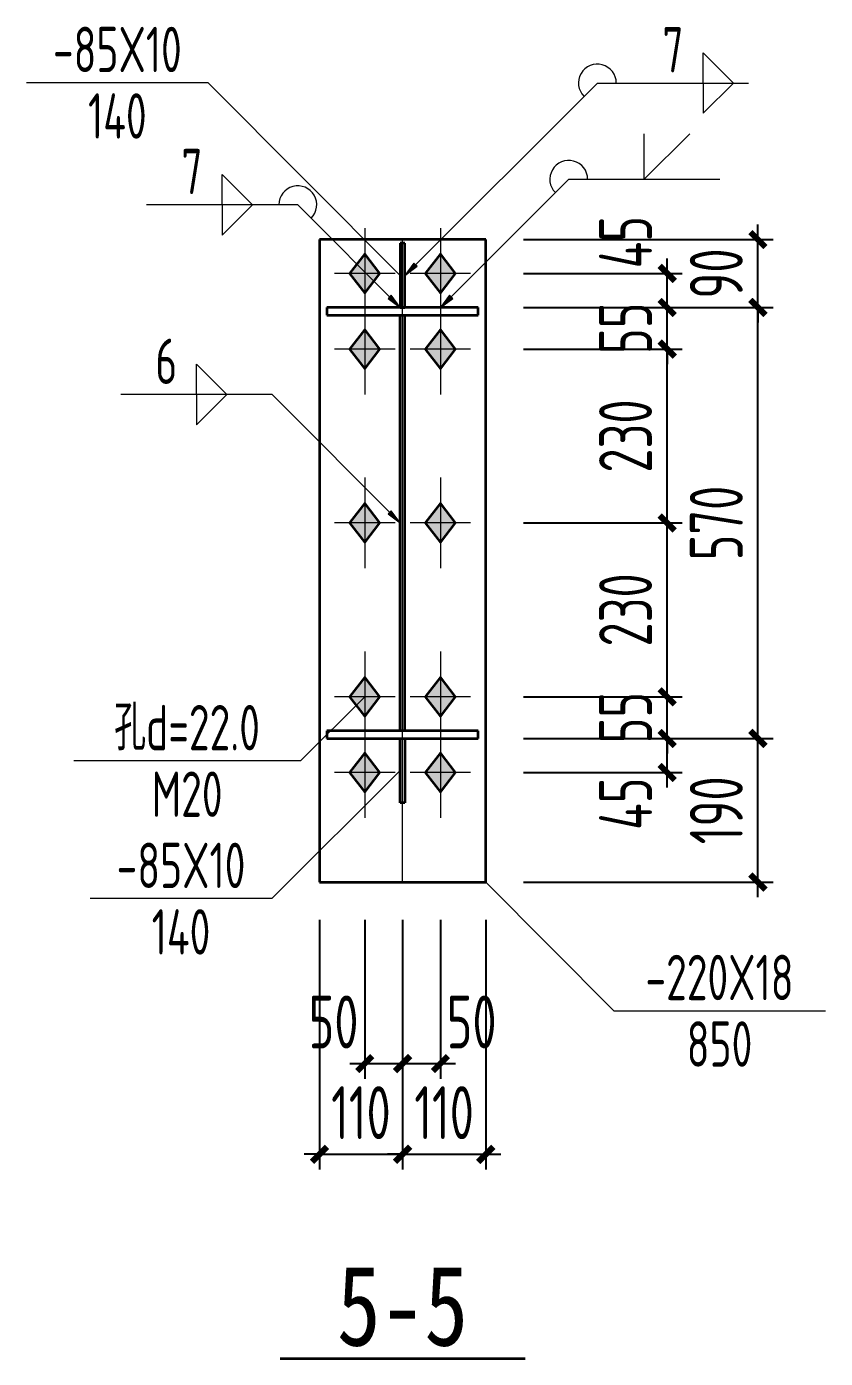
# Model space of a CAD drawing. Extents: x 899043 to 2598688, y -137197 to 211789.
# Drawn here: x 2064223 to 2072147, y 70110 to 83323 of the extents above; entities that cross this region are included whole.
import ezdxf
from ezdxf.enums import TextEntityAlignment as Align

# ---------------------------------------------------------------- set-up
doc = ezdxf.new("R2010")
doc.units = 0
doc.header["$LTSCALE"] = 1500
doc.header["$MEASUREMENT"] = 0
doc.linetypes.add('线型6', pattern=[8.75, 5, -1.25, 1.25, -1.25])
for name, color, linetype, lineweight in [('10', 7, 'Continuous', 35), ('20', 2, 'Continuous', 35), ('尺寸标注', 9, 'Continuous', 18), ('焊缝标注', 9, 'Continuous', 18), ('螺栓孔标注', 9, 'Continuous', 18), ('钢板标注', 9, 'Continuous', 18)]:
    doc.layers.add(name, color=color, linetype=linetype, lineweight=lineweight)
doc.layers.add('PUB_TEXT', color=7, linetype='Continuous')
doc.styles.add('TSSD_Dimension', font='Tssdeng.shx', dxfattribs={"width": 0.7, "bigfont": 'hztxt.shx'})
doc.styles.add('仿宋体', font='', dxfattribs={"width": 0.8})
doc.styles.get('仿宋体').set_extended_font_data('SimSun')
doc.dimstyles.new('TSSD_150_150', dxfattribs={"dimtxt": 525, "dimasz": 150, "dimexe": 150, "dimexo": 375, "dimgap": 150, "dimtad": 1, "dimdec": 0, "dimzin": 0, "dimdsep": 46, "dimtxsty": 'TSSD_Dimension', "dimblk": 'ARCHTICK', "dimblk1": 'ARCHTICK', "dimblk2": 'ARCHTICK', "dimcen": 0, "dimdle": 150, "dimclrt": 7, "dimadec": 0, "dimazin": 0, "dimtfac": 1, "dimtdec": 0, "dimtix": 1, "dimtmove": 2, "dimatfit": 3, "dimfxl": 0, "dimtolj": 1, "dimtzin": 0, "dimarcsym": 0})

# ---------------------------------------------------------------- blocks, each defined once
blk = doc.blocks.new('_ArchTick')
at = {"color": 0, "linetype": 'ByBlock', "const_width": 0.4}
blk.add_lwpolyline([(-0.5, -0.5), (0.5, 0.5)], dxfattribs=at)
blk = doc.blocks.new('*D69')
at = {"layer": 'Defpoints', "color": 0, "linetype": 'Continuous'}
for p in [(2068778, 80874), (2070578, 80874), (2068778, 80536)]:
    blk.add_point(p, dxfattribs=at)
at = {"layer": '尺寸标注', "color": 0, "linetype": 'Continuous', "lineweight": -2}
for p, q in [((2070578, 80386), (2070578, 81024)), ((2069153, 80874), (2070728, 80874)), ((2069153, 80536), (2070728, 80536))]:
    blk.add_line(p, q, dxfattribs=at)
at = {"layer": '尺寸标注', "color": 0, "linetype": 'Continuous', "lineweight": -2, "xscale": 150, "yscale": 150, "zscale": 150}
for p, rotation in [((2070578, 80874), 90), ((2070578, 80536), 270)]:
    blk.add_blockref('_ArchTick', p, dxfattribs=dict(at, rotation=rotation))
at = {"layer": '尺寸标注', "color": 7, "linetype": 'Continuous', "lineweight": 18, "insert": (2070165, 81184), "char_height": 525, "attachment_point": 5, "rotation": 90, "style": 'TSSD_Dimension'}
blk.add_mtext('\\A1;45', dxfattribs=at)
blk = doc.blocks.new('*D70')
at = {"layer": 'Defpoints', "color": 0, "linetype": 'Continuous'}
for p in [(2068778, 80536), (2070578, 80536), (2068778, 80124)]:
    blk.add_point(p, dxfattribs=at)
at = {"layer": '尺寸标注', "color": 0, "linetype": 'Continuous', "lineweight": -2}
for p, q in [((2070578, 80536), (2070578, 80686)), ((2069153, 80536), (2070728, 80536)), ((2070578, 80124), (2070578, 80536)), ((2069153, 80124), (2070728, 80124)), ((2070578, 80124), (2070578, 79974))]:
    blk.add_line(p, q, dxfattribs=at)
at = {"layer": '尺寸标注', "color": 0, "linetype": 'Continuous', "lineweight": -2, "xscale": 150, "yscale": 150, "zscale": 150}
for p, rotation in [((2070578, 80536), 270), ((2070578, 80124), 90)]:
    blk.add_blockref('_ArchTick', p, dxfattribs=dict(at, rotation=rotation))
at = {"layer": '尺寸标注', "color": 7, "linetype": 'Continuous', "lineweight": 18, "insert": (2070165, 80330), "char_height": 525, "attachment_point": 5, "rotation": 90, "style": 'TSSD_Dimension'}
blk.add_mtext('\\A1;55', dxfattribs=at)
blk = doc.blocks.new('*D71')
at = {"layer": 'Defpoints', "color": 0, "linetype": 'Continuous'}
for p in [(2068778, 76260), (2070578, 76260), (2068778, 75923)]:
    blk.add_point(p, dxfattribs=at)
at = {"layer": '尺寸标注', "color": 0, "linetype": 'Continuous', "lineweight": -2}
for p, q in [((2070578, 75773), (2070578, 76410)), ((2069153, 76260), (2070728, 76260)), ((2069153, 75923), (2070728, 75923))]:
    blk.add_line(p, q, dxfattribs=at)
at = {"layer": '尺寸标注', "color": 0, "linetype": 'Continuous', "lineweight": -2, "xscale": 150, "yscale": 150, "zscale": 150}
for p, rotation in [((2070578, 76260), 90), ((2070578, 75923), 270)]:
    blk.add_blockref('_ArchTick', p, dxfattribs=dict(at, rotation=rotation))
at = {"layer": '尺寸标注', "color": 7, "linetype": 'Continuous', "lineweight": 18, "insert": (2070165, 75613), "char_height": 525, "attachment_point": 5, "rotation": 90, "style": 'TSSD_Dimension'}
blk.add_mtext('\\A1;45', dxfattribs=at)
blk = doc.blocks.new('*D72')
at = {"layer": 'Defpoints', "color": 0, "linetype": 'Continuous'}
for p in [(2068778, 76673), (2070578, 76673), (2068778, 76260)]:
    blk.add_point(p, dxfattribs=at)
at = {"layer": '尺寸标注', "color": 0, "linetype": 'Continuous', "lineweight": -2}
for p, q in [((2070578, 76673), (2070578, 76823)), ((2069153, 76673), (2070728, 76673)), ((2070578, 76260), (2070578, 76673)), ((2069153, 76260), (2070728, 76260)), ((2070578, 76260), (2070578, 76110))]:
    blk.add_line(p, q, dxfattribs=at)
at = {"layer": '尺寸标注', "color": 0, "linetype": 'Continuous', "lineweight": -2, "xscale": 150, "yscale": 150, "zscale": 150}
for p, rotation in [((2070578, 76673), 270), ((2070578, 76260), 90)]:
    blk.add_blockref('_ArchTick', p, dxfattribs=dict(at, rotation=rotation))
at = {"layer": '尺寸标注', "color": 7, "linetype": 'Continuous', "lineweight": 18, "insert": (2070165, 76467), "char_height": 525, "attachment_point": 5, "rotation": 90, "style": 'TSSD_Dimension'}
blk.add_mtext('\\A1;55', dxfattribs=at)
blk = doc.blocks.new('*D73')
at = {"layer": 'Defpoints', "color": 0, "linetype": 'Continuous'}
for p in [(2068778, 80124), (2070578, 80124), (2068778, 78399)]:
    blk.add_point(p, dxfattribs=at)
at = {"layer": '尺寸标注', "color": 0, "linetype": 'Continuous', "lineweight": -2}
for p, q in [((2070578, 78249), (2070578, 80274)), ((2069153, 80124), (2070728, 80124)), ((2069153, 78399), (2070728, 78399))]:
    blk.add_line(p, q, dxfattribs=at)
at = {"layer": '尺寸标注', "color": 0, "linetype": 'Continuous', "lineweight": -2, "xscale": 150, "yscale": 150, "zscale": 150}
for p, rotation in [((2070578, 80124), 90), ((2070578, 78399), 270)]:
    blk.add_blockref('_ArchTick', p, dxfattribs=dict(at, rotation=rotation))
at = {"layer": '尺寸标注', "color": 7, "linetype": 'Continuous', "lineweight": 18, "insert": (2070165, 79261), "char_height": 525, "attachment_point": 5, "rotation": 90, "style": 'TSSD_Dimension'}
blk.add_mtext('\\A1;230', dxfattribs=at)
blk = doc.blocks.new('*D74')
at = {"layer": 'Defpoints', "color": 0, "linetype": 'Continuous'}
for p in [(2068778, 78399), (2070578, 78399), (2068778, 76673)]:
    blk.add_point(p, dxfattribs=at)
at = {"layer": '尺寸标注', "color": 0, "linetype": 'Continuous', "lineweight": -2}
for p, q in [((2070578, 76523), (2070578, 78549)), ((2069153, 78399), (2070728, 78399)), ((2069153, 76673), (2070728, 76673))]:
    blk.add_line(p, q, dxfattribs=at)
at = {"layer": '尺寸标注', "color": 0, "linetype": 'Continuous', "lineweight": -2, "xscale": 150, "yscale": 150, "zscale": 150}
for p, rotation in [((2070578, 78399), 90), ((2070578, 76673), 270)]:
    blk.add_blockref('_ArchTick', p, dxfattribs=dict(at, rotation=rotation))
at = {"layer": '尺寸标注', "color": 7, "linetype": 'Continuous', "lineweight": 18, "insert": (2070165, 77536), "char_height": 525, "attachment_point": 5, "rotation": 90, "style": 'TSSD_Dimension'}
blk.add_mtext('\\A1;230', dxfattribs=at)
blk = doc.blocks.new('*D75')
at = {"layer": 'Defpoints', "color": 0, "linetype": 'Continuous'}
for p in [(2067578, 74835), (2067953, 74835), (2067953, 73035)]:
    blk.add_point(p, dxfattribs=at)
at = {"layer": '尺寸标注', "color": 0, "linetype": 'Continuous', "lineweight": -2}
for p, q in [((2067578, 74460), (2067578, 72885)), ((2067953, 74460), (2067953, 72885)), ((2067428, 73035), (2068103, 73035))]:
    blk.add_line(p, q, dxfattribs=at)
at = {"layer": '尺寸标注', "color": 0, "linetype": 'Continuous', "lineweight": -2, "xscale": 150, "yscale": 150, "zscale": 150, "rotation": 180}
blk.add_blockref('_ArchTick', (2067578, 73035), dxfattribs=at)
at = {"layer": '尺寸标注', "color": 0, "linetype": 'Continuous', "lineweight": -2, "xscale": 150, "yscale": 150, "zscale": 150}
blk.add_blockref('_ArchTick', (2067953, 73035), dxfattribs=at)
at = {"layer": '尺寸标注', "color": 7, "linetype": 'Continuous', "lineweight": 18, "insert": (2067268, 73448), "char_height": 525, "attachment_point": 5, "style": 'TSSD_Dimension'}
blk.add_mtext('\\A1;50', dxfattribs=at)
blk = doc.blocks.new('*D76')
at = {"layer": 'Defpoints', "color": 0, "linetype": 'Continuous'}
for p in [(2067953, 74835), (2068328, 74835), (2068328, 73035)]:
    blk.add_point(p, dxfattribs=at)
at = {"layer": '尺寸标注', "color": 0, "linetype": 'Continuous', "lineweight": -2}
for p, q in [((2067953, 74460), (2067953, 72885)), ((2068328, 74460), (2068328, 72885)), ((2067803, 73035), (2068478, 73035))]:
    blk.add_line(p, q, dxfattribs=at)
at = {"layer": '尺寸标注', "color": 0, "linetype": 'Continuous', "lineweight": -2, "xscale": 150, "yscale": 150, "zscale": 150, "rotation": 180}
blk.add_blockref('_ArchTick', (2067953, 73035), dxfattribs=at)
at = {"layer": '尺寸标注', "color": 0, "linetype": 'Continuous', "lineweight": -2, "xscale": 150, "yscale": 150, "zscale": 150}
blk.add_blockref('_ArchTick', (2068328, 73035), dxfattribs=at)
at = {"layer": '尺寸标注', "color": 7, "linetype": 'Continuous', "lineweight": 18, "insert": (2068638, 73448), "char_height": 525, "attachment_point": 5, "style": 'TSSD_Dimension'}
blk.add_mtext('\\A1;50', dxfattribs=at)
blk = doc.blocks.new('*D77')
at = {"layer": 'Defpoints', "color": 0, "linetype": 'Continuous'}
for p in [(2067128, 74835), (2067953, 74835), (2067953, 72135)]:
    blk.add_point(p, dxfattribs=at)
at = {"layer": '尺寸标注', "color": 0, "linetype": 'Continuous', "lineweight": -2}
for p, q in [((2067128, 74460), (2067128, 71985)), ((2067953, 74460), (2067953, 71985)), ((2067128, 72135), (2066978, 72135)), ((2067128, 72135), (2067953, 72135)), ((2067953, 72135), (2068103, 72135))]:
    blk.add_line(p, q, dxfattribs=at)
at = {"layer": '尺寸标注', "color": 0, "linetype": 'Continuous', "lineweight": -2, "xscale": 150, "yscale": 150, "zscale": 150}
blk.add_blockref('_ArchTick', (2067128, 72135), dxfattribs=at)
at = {"layer": '尺寸标注', "color": 0, "linetype": 'Continuous', "lineweight": -2, "xscale": 150, "yscale": 150, "zscale": 150, "rotation": 180}
blk.add_blockref('_ArchTick', (2067953, 72135), dxfattribs=at)
at = {"layer": '尺寸标注', "color": 7, "linetype": 'Continuous', "lineweight": 18, "insert": (2067540, 72548), "char_height": 525, "attachment_point": 5, "style": 'TSSD_Dimension'}
blk.add_mtext('\\A1;110', dxfattribs=at)
blk = doc.blocks.new('*D78')
at = {"layer": 'Defpoints', "color": 0, "linetype": 'Continuous'}
for p in [(2067953, 74835), (2068778, 74835), (2068778, 72135)]:
    blk.add_point(p, dxfattribs=at)
at = {"layer": '尺寸标注', "color": 0, "linetype": 'Continuous', "lineweight": -2}
for p, q in [((2067953, 74460), (2067953, 71985)), ((2068778, 74460), (2068778, 71985)), ((2067953, 72135), (2067803, 72135)), ((2067953, 72135), (2068778, 72135)), ((2068778, 72135), (2068928, 72135))]:
    blk.add_line(p, q, dxfattribs=at)
at = {"layer": '尺寸标注', "color": 0, "linetype": 'Continuous', "lineweight": -2, "xscale": 150, "yscale": 150, "zscale": 150}
blk.add_blockref('_ArchTick', (2067953, 72135), dxfattribs=at)
at = {"layer": '尺寸标注', "color": 0, "linetype": 'Continuous', "lineweight": -2, "xscale": 150, "yscale": 150, "zscale": 150, "rotation": 180}
blk.add_blockref('_ArchTick', (2068778, 72135), dxfattribs=at)
at = {"layer": '尺寸标注', "color": 7, "linetype": 'Continuous', "lineweight": 18, "insert": (2068365, 72548), "char_height": 525, "attachment_point": 5, "style": 'TSSD_Dimension'}
blk.add_mtext('\\A1;110', dxfattribs=at)
blk = doc.blocks.new('*D79')
at = {"layer": 'Defpoints', "color": 0, "linetype": 'Continuous'}
for p in [(2068778, 76260), (2071478, 76260), (2068778, 74835)]:
    blk.add_point(p, dxfattribs=at)
at = {"layer": '尺寸标注', "color": 0, "linetype": 'Continuous', "lineweight": -2}
for p, q in [((2071478, 74685), (2071478, 76410)), ((2069153, 76260), (2071628, 76260)), ((2069153, 74835), (2071628, 74835))]:
    blk.add_line(p, q, dxfattribs=at)
at = {"layer": '尺寸标注', "color": 0, "linetype": 'Continuous', "lineweight": -2, "xscale": 150, "yscale": 150, "zscale": 150}
for p, rotation in [((2071478, 76260), 90), ((2071478, 74835), 270)]:
    blk.add_blockref('_ArchTick', p, dxfattribs=dict(at, rotation=rotation))
at = {"layer": '尺寸标注', "color": 7, "linetype": 'Continuous', "lineweight": 18, "insert": (2071065, 75548), "char_height": 525, "attachment_point": 5, "rotation": 90, "style": 'TSSD_Dimension'}
blk.add_mtext('\\A1;190', dxfattribs=at)
blk = doc.blocks.new('*D80')
at = {"layer": 'Defpoints', "color": 0, "linetype": 'Continuous'}
for p in [(2068778, 80536), (2071478, 80536), (2068778, 76260)]:
    blk.add_point(p, dxfattribs=at)
at = {"layer": '尺寸标注', "color": 0, "linetype": 'Continuous', "lineweight": -2}
for p, q in [((2071478, 76110), (2071478, 80686)), ((2069153, 80536), (2071628, 80536)), ((2069153, 76260), (2071628, 76260))]:
    blk.add_line(p, q, dxfattribs=at)
at = {"layer": '尺寸标注', "color": 0, "linetype": 'Continuous', "lineweight": -2, "xscale": 150, "yscale": 150, "zscale": 150}
for p, rotation in [((2071478, 80536), 90), ((2071478, 76260), 270)]:
    blk.add_blockref('_ArchTick', p, dxfattribs=dict(at, rotation=rotation))
at = {"layer": '尺寸标注', "color": 7, "linetype": 'Continuous', "lineweight": 18, "insert": (2071065, 78398), "char_height": 525, "attachment_point": 5, "rotation": 90, "style": 'TSSD_Dimension'}
blk.add_mtext('\\A1;570', dxfattribs=at)
blk = doc.blocks.new('*D81')
at = {"layer": 'Defpoints', "color": 0, "linetype": 'Continuous'}
for p in [(2068778, 81210), (2071478, 81210), (2068778, 80536)]:
    blk.add_point(p, dxfattribs=at)
at = {"layer": '尺寸标注', "color": 0, "linetype": 'Continuous', "lineweight": -2}
for p, q in [((2071478, 81210), (2071478, 81360)), ((2069153, 81210), (2071628, 81210)), ((2071478, 80536), (2071478, 81210)), ((2069153, 80536), (2071628, 80536)), ((2071478, 80536), (2071478, 80386))]:
    blk.add_line(p, q, dxfattribs=at)
at = {"layer": '尺寸标注', "color": 0, "linetype": 'Continuous', "lineweight": -2, "xscale": 150, "yscale": 150, "zscale": 150}
for p, rotation in [((2071478, 81210), 270), ((2071478, 80536), 90)]:
    blk.add_blockref('_ArchTick', p, dxfattribs=dict(at, rotation=rotation))
at = {"layer": '尺寸标注', "color": 7, "linetype": 'Continuous', "lineweight": 18, "insert": (2071065, 80873), "char_height": 525, "attachment_point": 5, "rotation": 90, "style": 'TSSD_Dimension'}
blk.add_mtext('\\A1;90', dxfattribs=at)

msp = doc.modelspace()

# ---------------------------------------------------------------- hatches: boundary and pattern name
at = {"layer": '10'}
for points in [[(2067577.8, 81068.6), (2067427.8, 80873.6), (2067577.8, 80678.6), (2067727.8, 80873.6)], [(2068327.8, 81068.6), (2068177.8, 80873.6), (2068327.8, 80678.6), (2068477.8, 80873.6)], [(2067577.8, 80318.6), (2067427.8, 80123.6), (2067577.8, 79928.6), (2067727.8, 80123.6)], [(2068327.8, 80318.6), (2068177.8, 80123.6), (2068327.8, 79928.6), (2068477.8, 80123.6)], [(2067577.8, 78593.6), (2067427.8, 78398.6), (2067577.8, 78203.6), (2067727.8, 78398.6)], [(2068327.8, 78593.6), (2068177.8, 78398.6), (2068327.8, 78203.6), (2068477.8, 78398.6)], [(2067577.8, 76868), (2067427.8, 76673), (2067577.8, 76478), (2067727.8, 76673)], [(2068327.8, 76868), (2068177.8, 76673), (2068327.8, 76478), (2068477.8, 76673)], [(2067577.8, 76118), (2067427.8, 75923), (2067577.8, 75728), (2067727.8, 75923)], [(2068327.8, 76118), (2068177.8, 75923), (2068327.8, 75728), (2068477.8, 75923)]]:
    msp.add_hatch(color=1, dxfattribs=at).paths.add_polyline_path(points)
at = {"layer": '焊缝标注'}
for points in [[(2067975.3, 80854.8), (2068097.3, 80944.9), (2068065.5, 80976.8)], [(2067930.3, 80536.1), (2067840.3, 80658.2), (2067808.4, 80626.4)], [(2068327.8, 80536.1), (2068449.8, 80626.2), (2068418, 80658)], [(2067930.3, 78398.3), (2067840.3, 78520.4), (2067808.4, 78488.6)]]:
    msp.add_hatch(color=256, dxfattribs=at).paths.add_polyline_path(points)

# ---------------------------------------------------------------- linework, layer by layer
at = {"layer": '10', "color": 9, "lineweight": 18, "ltscale": 2}
for p, q in [((2067577.8, 81323.6), (2067577.8, 80423.6)), ((2068327.8, 81323.6), (2068327.8, 80423.6)), ((2067877.8, 80873.6), (2067277.8, 80873.6)), ((2068627.8, 80873.6), (2068027.8, 80873.6)), ((2067577.8, 80573.6), (2067577.8, 79673.6)), ((2068327.8, 80573.6), (2068327.8, 79673.6)), ((2067877.8, 80123.6), (2067277.8, 80123.6)), ((2068627.8, 80123.6), (2068027.8, 80123.6)), ((2067577.8, 78848.6), (2067577.8, 77948.6)), ((2068327.8, 78848.6), (2068327.8, 77948.6)), ((2067877.8, 78398.6), (2067277.8, 78398.6)), ((2068627.8, 78398.6), (2068027.8, 78398.6)), ((2067577.8, 77123), (2067577.8, 76223)), ((2068327.8, 77123), (2068327.8, 76223)), ((2067877.8, 76673), (2067277.8, 76673)), ((2068627.8, 76673), (2068027.8, 76673)), ((2067577.8, 76373), (2067577.8, 75473)), ((2068327.8, 76373), (2068327.8, 75473)), ((2067877.8, 75923), (2067277.8, 75923)), ((2068627.8, 75923), (2068027.8, 75923))]:
    msp.add_line(p, q, dxfattribs=at)
at = {"layer": '10', "linetype": '线型6', "lineweight": 18, "ltscale": 2}
msp.add_line((2067952.8, 74820.5), (2067952.8, 81225.5), dxfattribs=at)
at = {"layer": '10', "color": 3, "lineweight": 35, "ltscale": 2}
for p, q in [((2068702.8, 80536.1), (2067202.8, 80536.1)), ((2067202.8, 80536.1), (2067202.8, 80461.1)), ((2068702.8, 80461.1), (2068702.8, 80536.1)), ((2067202.8, 80461.1), (2068702.8, 80461.1)), ((2067930.3, 76335.5), (2067930.3, 80461.1)), ((2067975.3, 76335.5), (2067975.3, 80461.1)), ((2068702.8, 76335.5), (2067202.8, 76335.5)), ((2067202.8, 76335.5), (2067202.8, 76260.5)), ((2067202.8, 76260.5), (2068702.8, 76260.5)), ((2068702.8, 76260.5), (2068702.8, 76335.5))]:
    msp.add_line(p, q, dxfattribs=at)
at = {"layer": '10', "lineweight": 35, "ltscale": 2}
msp.add_line((2066737.8, 70110.5), (2069167.8, 70110.5), dxfattribs=at)
at = {"layer": '10', "color": 1, "linetype": 'Continuous'}
for points in [[(2067577.8, 81068.6), (2067427.8, 80873.6), (2067577.8, 80678.6), (2067727.8, 80873.6)], [(2068327.8, 81068.6), (2068177.8, 80873.6), (2068327.8, 80678.6), (2068477.8, 80873.6)], [(2067577.8, 80318.6), (2067427.8, 80123.6), (2067577.8, 79928.6), (2067727.8, 80123.6)], [(2068327.8, 80318.6), (2068177.8, 80123.6), (2068327.8, 79928.6), (2068477.8, 80123.6)], [(2067577.8, 78593.6), (2067427.8, 78398.6), (2067577.8, 78203.6), (2067727.8, 78398.6)], [(2068327.8, 78593.6), (2068177.8, 78398.6), (2068327.8, 78203.6), (2068477.8, 78398.6)], [(2067577.8, 76868), (2067427.8, 76673), (2067577.8, 76478), (2067727.8, 76673)], [(2068327.8, 76868), (2068177.8, 76673), (2068327.8, 76478), (2068477.8, 76673)], [(2067577.8, 76118), (2067427.8, 75923), (2067577.8, 75728), (2067727.8, 75923)], [(2068327.8, 76118), (2068177.8, 75923), (2068327.8, 75728), (2068477.8, 75923)]]:
    msp.add_lwpolyline(points, close=True, dxfattribs=at)
at = {"layer": '20', "lineweight": 35, "ltscale": 2}
for p, q in [((2068777.8, 81210.5), (2067127.8, 81210.5)), ((2067127.8, 81210.5), (2067127.8, 74835.5)), ((2067975.3, 81173.6), (2067930.3, 81173.6)), ((2067930.3, 81173.6), (2067930.3, 80536.1)), ((2067975.3, 80536.1), (2067975.3, 81173.6)), ((2068777.8, 74835.5), (2068777.8, 81210.5)), ((2067930.3, 80536.1), (2067975.3, 80536.1)), ((2067930.3, 76260.5), (2067975.3, 76260.5)), ((2067930.3, 75623), (2067930.3, 76260.5)), ((2067975.3, 76260.5), (2067975.3, 75623)), ((2067975.3, 75623), (2067930.3, 75623)), ((2067127.8, 74835.5), (2068777.8, 74835.5))]:
    msp.add_line(p, q, dxfattribs=at)
at = {"layer": '焊缝标注', "lineweight": 18, "ltscale": 2}
for p, q in [((2070935.3, 83063.3), (2071235.3, 82763.3)), ((2070935.3, 82763.3), (2070935.3, 83063.3)), ((2067975.3, 80854.8), (2069885.3, 82763.3)), ((2069885.3, 82763.3), (2071385.3, 82763.3)), ((2070935.3, 82463.3), (2071235.3, 82763.3)), ((2070935.3, 82763.3), (2070935.3, 82463.3)), ((2070351.1, 81808.4), (2070351.1, 82258.4)), ((2070351.1, 81808.4), (2070801.1, 82258.4)), ((2066463.3, 81555.5), (2066163.3, 81855.5)), ((2066163.3, 81555.5), (2066163.3, 81855.5)), ((2068327.8, 80536.1), (2069601.1, 81808.4)), ((2069601.1, 81808.4), (2071101.1, 81808.4)), ((2066913.3, 81555.5), (2065413.3, 81555.5)), ((2066463.3, 81555.5), (2066163.3, 81255.5)), ((2066163.3, 81555.5), (2066163.3, 81255.5)), ((2067930.3, 80536.1), (2066913.3, 81555.5)), ((2066209, 79672.6), (2065909, 79972.6)), ((2065909, 79672.6), (2065909, 79972.6)), ((2066659, 79672.6), (2065159, 79672.6)), ((2066209, 79672.6), (2065909, 79372.6)), ((2065909, 79672.6), (2065909, 79372.6)), ((2067930.3, 78398.3), (2066659, 79672.6))]:
    msp.add_line(p, q, dxfattribs=at)
at = {"layer": '焊缝标注', "linetype": 'Continuous'}
for points in [[(2067975.3, 80854.8), (2068097.3, 80944.9), (2068065.5, 80976.8)], [(2067930.3, 80536.1), (2067840.3, 80658.2), (2067808.4, 80626.4)], [(2068327.8, 80536.1), (2068449.8, 80626.2), (2068418, 80658)], [(2067930.3, 78398.3), (2067840.3, 78520.4), (2067808.4, 78488.6)]]:
    msp.add_lwpolyline(points, close=True, dxfattribs=at)
at = {"layer": '焊缝标注', "lineweight": 18, "ltscale": 2}
for centre, start, end in [((2069885.3, 82763.3), 0, 224.97719), ((2069601.1, 81808.4), 0, 224.97719), ((2066913.3, 81555.5), 314.93158, 180)]:
    msp.add_arc(centre, 187.5, start, end, dxfattribs=at)
at = {"layer": '螺栓孔标注', "lineweight": 18, "ltscale": 2}
for p, q in [((2067577.8, 76673), (2066940.2, 76037.9)), ((2066940.2, 76037.9), (2064690.2, 76037.9))]:
    msp.add_line(p, q, dxfattribs=at)
at = {"layer": '螺栓孔标注', "ltscale": 2}
msp.add_lwpolyline([(2067578, 76673, 0.3, 0.3, 1), (2067577.7, 76673, 0.3, 0.3, 1)], format="xyseb", close=True, dxfattribs=at)
at = {"layer": '钢板标注', "lineweight": 18, "ltscale": 2}
for p, q in [((2066023.4, 82766.3), (2064223.4, 82766.3)), ((2067930.3, 80854.8), (2066023.4, 82766.3)), ((2067930.3, 75941.7), (2066655, 74671.5)), ((2068777.8, 74835.5), (2070047.1, 73559.2)), ((2066655, 74671.5), (2064855, 74671.5)), ((2070047.1, 73559.2), (2072147.1, 73559.2))]:
    msp.add_line(p, q, dxfattribs=at)
at = {"layer": '钢板标注', "ltscale": 2}
for points in [[(2067930.5, 80854.8, 0.3, 0.3, 1), (2067930.2, 80854.8, 0.3, 0.3, 1)], [(2067930.5, 75941.7, 0.3, 0.3, 1), (2067930.2, 75941.7, 0.3, 0.3, 1)], [(2068778, 74835.5, 0.3, 0.3, 1), (2068777.7, 74835.5, 0.3, 0.3, 1)]]:
    msp.add_lwpolyline(points, format="xyseb", close=True, dxfattribs=at)

# ---------------------------------------------------------------- texts
at = {"layer": 'PUB_TEXT', "style": '仿宋体', "width": 0.8}
msp.add_text('5-5', height=797.47, dxfattribs=at).set_placement((2067952.8, 70635.5), align=Align.MIDDLE_CENTER)
at = {"layer": '焊缝标注', "lineweight": 25, "style": 'TSSD_Dimension', "width": 0.7}
for s, p in [('7', (2070635.3, 82868.3)), ('7', (2065863.3, 81660.5)), ('6', (2065609, 79777.6))]:
    msp.add_text(s, height=450, dxfattribs=at).set_placement(p, align=Align.CENTER)
at = {"layer": '螺栓孔标注', "lineweight": 25, "style": 'TSSD_Dimension', "width": 0.7}
msp.add_text('孔d=22.0', height=450, dxfattribs=at).set_placement((2065815.2, 76142.9), align=Align.CENTER)
msp.add_text('M20', height=450, dxfattribs=at).set_placement((2065815.2, 75932.9), align=Align.TOP_CENTER)
at = {"layer": '钢板标注', "lineweight": 25, "style": 'TSSD_Dimension', "width": 0.7}
for s, p in [('-85X10', (2065123.4, 82871.3)), ('-85X10', (2065755, 74776.5)), ('-220X18', (2071097.1, 73664.2))]:
    msp.add_text(s, height=450, dxfattribs=at).set_placement(p, align=Align.CENTER)
for s, p in [('140', (2065123.4, 82661.3)), ('140', (2065755, 74566.5)), ('850', (2071097.1, 73454.2))]:
    msp.add_text(s, height=450, dxfattribs=at).set_placement(p, align=Align.TOP_CENTER)

# ---------------------------------------------------------------- dimensions: what is measured, and where the dimension line sits
at = {"layer": '尺寸标注', "linetype": 'Continuous', "lineweight": 18}
for base, p1, p2, picture, middle in [((2070577.8, 80873.6), (2068777.8, 80536.1), (2068777.8, 80873.6), '*D69', (2070165.3, 81183.9)), ((2070577.8, 76260.5), (2068777.8, 75923), (2068777.8, 76260.5), '*D71', (2070165.3, 75612.7))]:
    dim = msp.add_linear_dim(base=base, p1=p1, p2=p2, angle=90, text='45', dimstyle='TSSD_150_150', dxfattribs=at)
    dim.commit()
    dim.dimension.update_dxf_attribs({"geometry": picture, "text_midpoint": middle, "dimtype": 160})
for base, p1, p2, text, picture, middle in [((2071477.8, 81210.5), (2068777.8, 80536.1), (2068777.8, 81210.5), '90', '*D81', (2071065.3, 80873.3)), ((2070577.8, 80536.1), (2068777.8, 80123.6), (2068777.8, 80536.1), '55', '*D70', (2070165.3, 80329.8)), ((2071477.8, 80536.1), (2068777.8, 76260.5), (2068777.8, 80536.1), '570', '*D80', (2071065.3, 78398.3)), ((2070577.8, 80123.6), (2068777.8, 78398.6), (2068777.8, 80123.6), '230', '*D73', (2070165.3, 79261.1)), ((2070577.8, 78398.6), (2068777.8, 76673), (2068777.8, 78398.6), '230', '*D74', (2070165.3, 77535.8)), ((2070577.8, 76673), (2068777.8, 76260.5), (2068777.8, 76673), '55', '*D72', (2070165.3, 76466.7)), ((2071477.8, 76260.5), (2068777.8, 74835.5), (2068777.8, 76260.5), '190', '*D79', (2071065.3, 75548))]:
    dim = msp.add_linear_dim(base=base, p1=p1, p2=p2, angle=90, text=text, dimstyle='TSSD_150_150', dxfattribs=at)
    dim.commit()
    dim.dimension.update_dxf_attribs({"geometry": picture, "text_midpoint": middle})
for base, p1, p2, picture, middle in [((2067952.8, 73035.5), (2067577.8, 74835.5), (2067952.8, 74835.5), '*D75', (2067267.5, 73448)), ((2068327.8, 73035.5), (2067952.8, 74835.5), (2068327.8, 74835.5), '*D76', (2068638.1, 73448))]:
    dim = msp.add_linear_dim(base=base, p1=p1, p2=p2, text='50', dimstyle='TSSD_150_150', dxfattribs=at)
    dim.commit()
    dim.dimension.update_dxf_attribs({"geometry": picture, "text_midpoint": middle, "dimtype": 160})
for base, p1, p2, picture, middle in [((2067952.8, 72135.5), (2067127.8, 74835.5), (2067952.8, 74835.5), '*D77', (2067540.3, 72548)), ((2068777.8, 72135.5), (2067952.8, 74835.5), (2068777.8, 74835.5), '*D78', (2068365.3, 72548))]:
    dim = msp.add_linear_dim(base=base, p1=p1, p2=p2, text='110', dimstyle='TSSD_150_150', dxfattribs=at)
    dim.commit()
    dim.dimension.update_dxf_attribs({"geometry": picture, "text_midpoint": middle})

doc.saveas('drawing.dxf')
